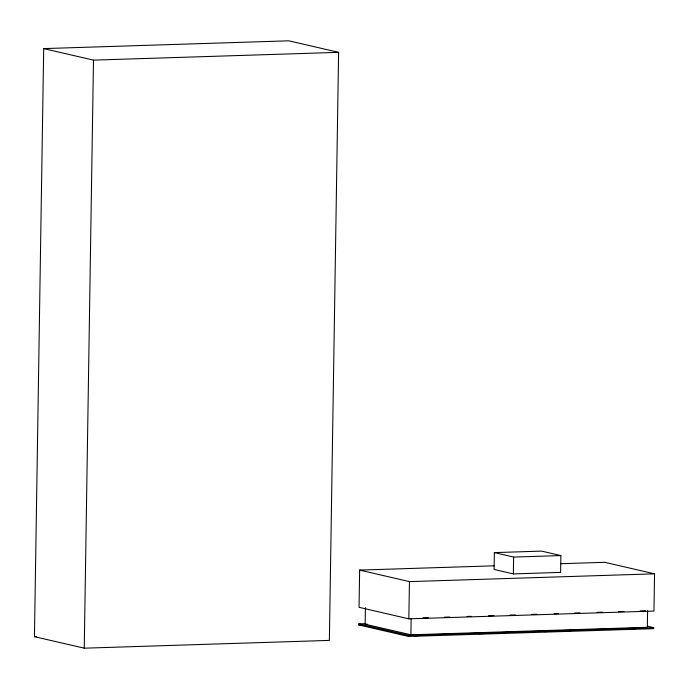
<?xml version="1.0" encoding="UTF-8"?>
<svg xmlns="http://www.w3.org/2000/svg" width="689" height="689" viewBox="0 0 689 689"><rect width="100%" height="100%" fill="white"/><g stroke="black" fill="none" stroke-linecap="round" stroke-linejoin="round"><path stroke-width="1.03" d="M34.45 636.653L43.691 48.6L288.812 40.815L338.609 52.347L329.368 640.4L84.247 648.185L34.45 636.653L36.603 636.584M84.247 648.185L93.489 60.132L43.691 48.6M647.479 626.189L653.706 627.636L653.689 628.678L408.568 636.455L358.771 624.932L358.788 623.889L365.239 623.683M494.022 565.824L359.632 570.087L359.047 607.31L408.844 618.843L653.964 611.057L654.55 573.834L604.753 562.31L560.674 563.705M647.6 610.73L647.341 627.3L410.885 634.81L365.153 624.217L365.411 607.646M408.568 636.455L408.577 635.413L358.788 623.889M408.844 618.843L409.43 581.619L359.632 570.087M410.885 634.81L411.152 618.231M494.357 552.612L494.099 569.45L513.357 573.911L560.622 572.404L560.889 555.575L541.623 551.114L494.357 552.612L513.624 557.074L560.889 555.575M513.357 573.911L513.624 557.074M93.489 60.132L338.609 52.347M409.43 581.619L654.55 573.834M422.968 617.861L428.343 617.688M444.465 617.18L449.839 617.008M467.039 616.457L471.336 616.328M488.535 615.777L493.91 615.604M510.024 615.096L515.398 614.924M531.52 614.416L536.895 614.244M554.094 613.692L558.391 613.563M574.514 613.046L579.888 612.874M597.087 612.332L602.462 612.159M618.576 611.651L623.95 611.479M640.072 610.962L645.447 610.798M365.153 624.217L367.297 624.148M358.771 624.932L360.915 624.863M408.577 635.413L653.706 627.636M414.098 635.749L418.395 635.611M435.594 635.069L439.892 634.931M457.091 634.38L462.457 634.216M478.579 633.699L483.954 633.527M500.076 633.019L505.45 632.846M521.573 632.338L526.947 632.166M544.146 631.624L548.444 631.486M565.635 630.935L571.009 630.762M587.131 630.254L592.506 630.082M608.628 629.574L614.002 629.401M631.202 628.859L635.499 628.721"/></g></svg>
